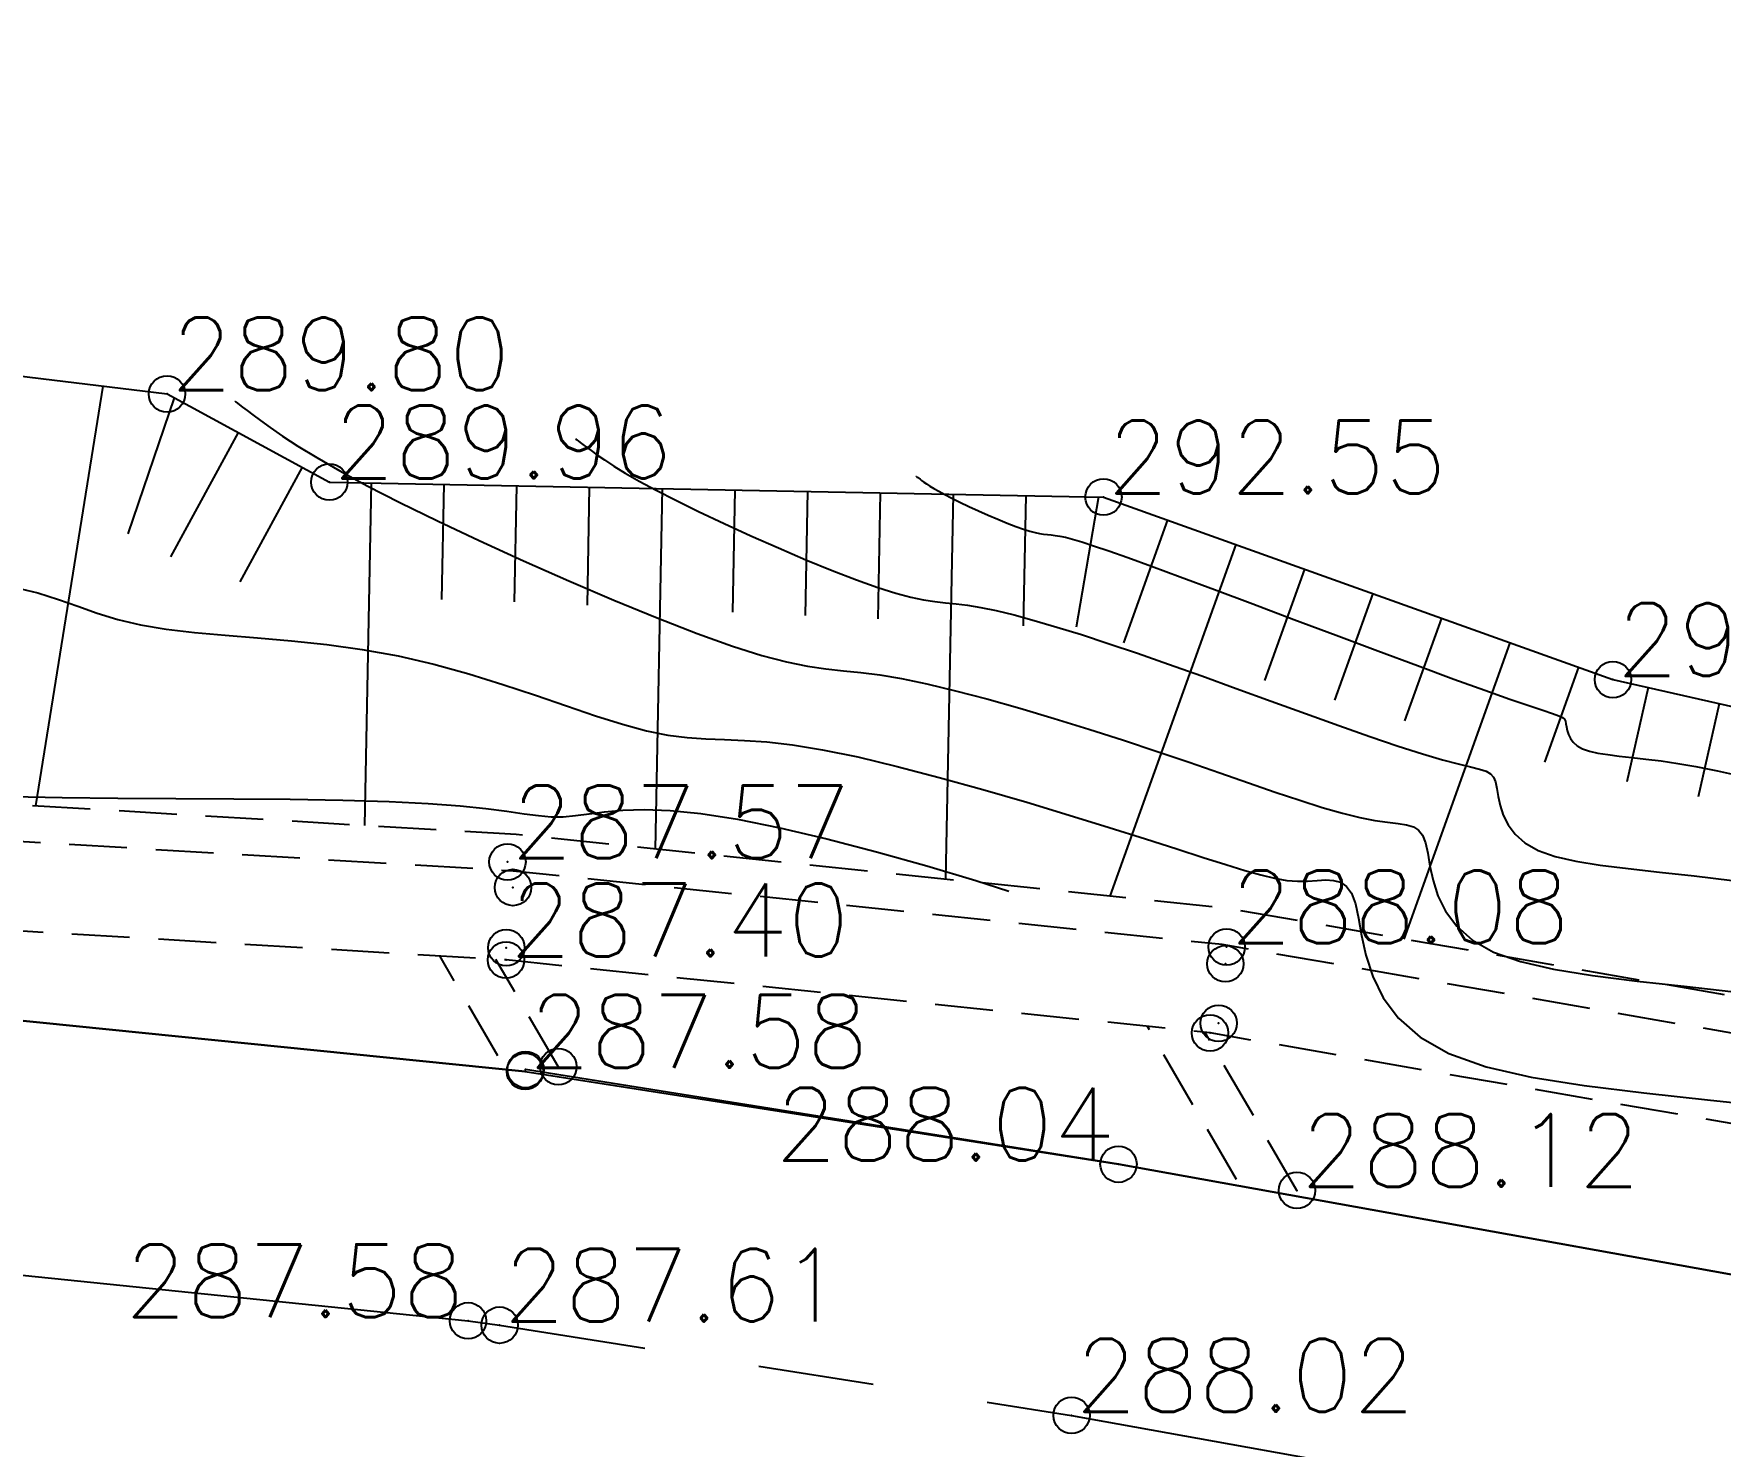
# Model space of a CAD drawing. Header units: millimetres. Extents: x 524954 to 526204, y 9523489 to 9524010.
# Drawn here: x 525735.44 to 525758.61, y 9523813.45 to 9523832.86 of the extents above; entities that cross this region are included whole.
import ezdxf
from ezdxf.enums import TextEntityAlignment as Align

# ---------------------------------------------------------------- set-up
doc = ezdxf.new("R2010")
doc.units = ezdxf.units.MM
doc.header["$PDMODE"] = 32
doc.header["$PDSIZE"] = 0.5
doc.linetypes.add('AXES2', pattern=[28.575, 19.05, -3.175, 3.175, -3.175])
doc.linetypes.add('CACHE2', pattern=[4.7625, 3.175, -1.5875])
for name, color, linetype in [('Axe_Route_Existante', 1, 'AXES2'), ('Bas_Talus', 40, 'CACHE2'), ('Bord_Route_Existante', 6, 'Continuous'), ('Caniveau', 5, 'CACHE2'), ('CN_01_00', 3, 'Continuous'), ('CN_02_00', 4, 'Continuous'), ('CN_10_00', 1, 'Continuous'), ('Haut_Talus', 30, 'Continuous'), ('Talus', 2, 'Continuous'), ('TopoAlt', 3, 'Continuous'), ('TOPOJIS', 7, 'Continuous')]:
    doc.layers.add(name, color=color, linetype=linetype)
doc.layers.add('Bord_Route_Existante_POLY3D', color=6, linetype='Continuous', plot=False)
doc.styles.add('Simplex 1.0', font='Simplex.shx', dxfattribs={"width": 0.99, "height": 1})

# ---------------------------------------------------------------- blocks, each defined once
blk = doc.blocks.new('TCPOINT M')
at = {"color": 0}
blk.add_point((0, 0), dxfattribs=at)
at = {"layer": 'TopoAlt', "style": 'Simplex 1.0', "width": 0.99}
blk.add_attdef('ALT', (0.15, 0.15), '', height=1, dxfattribs=at)

msp = doc.modelspace()

# ---------------------------------------------------------------- linework, layer by layer
at = {"layer": 'Axe_Route_Existante', "ltscale": 0.5, "flags": 128}
msp.add_lwpolyline([(525586.699, 9523773.004), (525594.438, 9523777.106), (525618.223, 9523789.407), (525625.013, 9523793.73), (525631.595, 9523797.596), (525637.632, 9523800.898), (525652.791, 9523807.42), (525669.106, 9523811.823), (525685.979, 9523814.884), (525693.088, 9523815.654), (525707.454, 9523816.694), (525717.039, 9523816.84), (525725.297, 9523816.644), (525729.698, 9523816.378), (525741.406, 9523815.177), (525741.84, 9523815.117), (525749.699, 9523813.877), (525775.145, 9523809.302), (525803.422, 9523804.201), (525817.048, 9523801.682), (525827.851, 9523799.771), (525839.056, 9523798.429), (525854.65, 9523797.376), (525870.172, 9523796.814), (525884.208, 9523797.02), (525899.003, 9523797.789), (525917.125, 9523799.773), (525932.341, 9523803.156), (525937.747, 9523804.809), (525941.803, 9523806.256), (525947.141, 9523808.768), (525964.848, 9523819.198), (525980.541, 9523832.453), (525991.817, 9523846.401), (526001.896, 9523863.645), (526032.968, 9523917.472), (526051.53, 9523951.634), (526076.259, 9523995.188)], dxfattribs=at)
at = {"layer": 'Bas_Talus', "ltscale": 0.25, "elevation": 307.27, "flags": 128}
msp.add_lwpolyline([(525881.294, 9523804.978), (525871.505, 9523804.728), (525863.683, 9523804.653), (525858.572, 9523804.855), (525852.297, 9523805.12), (525845.832, 9523805.515), (525839.522, 9523805.958), (525832.993, 9523806.76), (525825.298, 9523808.024), (525818.556, 9523809.232), (525811.241, 9523810.519), (525805.915, 9523811.481), (525799.568, 9523812.495), (525787.244, 9523814.667), (525774.113, 9523816.964), (525761.901, 9523819.093), (525751.839, 9523820.843), (525742.068, 9523821.856), (525725.768, 9523822.828), (525717.408, 9523823.033), (525706.723, 9523822.589), (525692.876, 9523821.983), (525687.102, 9523821.151)], dxfattribs=at)
at = {"layer": 'Bord_Route_Existante', "flags": 128}
msp.add_lwpolyline([(525706.863, 9523820.143), (525717.393, 9523820.37), (525725.373, 9523820.132), (525729.803, 9523819.851), (525742.19, 9523818.603), (525750.344, 9523817.328), (525762.965, 9523815.055), (525776.432, 9523812.608), (525788.363, 9523810.585), (525804.242, 9523807.643), (525817.737, 9523805.134), (525828.397, 9523803.329), (525839.844, 9523801.895), (525847.958, 9523801.382), (525855.218, 9523800.869), (525857.521, 9523800.668), (525861.018, 9523800.588), (525866.911, 9523800.377), (525874.175, 9523800.261), (525875.063, 9523800.284), (525883.995, 9523800.513)], dxfattribs=at)
at = {"layer": 'Bord_Route_Existante_POLY3D'}
msp.add_polyline3d([(525801.089, 9523808.3, 290.72), (525788.363, 9523810.585, 290.05), (525776.432, 9523812.608, 289.47), (525775.689, 9523812.811, 289.37), (525762.965, 9523815.055, 288.69), (525750.344, 9523817.328, 288.04), (525742.196, 9523818.629, 287.61), (525742.19, 9523818.603, 287.58), (525729.803, 9523819.851, 286.92), (525725.373, 9523820.132, 286.69), (525717.393, 9523820.37, 286.22), (525706.863, 9523820.143, 285.56)], dxfattribs=at)
at = {"layer": 'Caniveau', "ltscale": 0.25, "flags": 128}
for points, elevation in [([(526001.693, 9523876.706), (525992.67, 9523862.583), (525988.317, 9523856.056), (525986.483, 9523853.58), (525979.846, 9523844.667), (525972.556, 9523835.757), (525965.764, 9523828.474), (525959.142, 9523822.599), (525952.525, 9523818.152), (525945.24, 9523814.478), (525937.422, 9523811.365), (525929.415, 9523808.87), (525922.977, 9523807.359), (525911.343, 9523805.517), (525900.219, 9523804.772), (525883.548, 9523804.534), (525871.514, 9523804.226), (525863.676, 9523804.152), (525858.551, 9523804.354), (525852.271, 9523804.619), (525845.799, 9523805.015), (525839.474, 9523805.458), (525832.921, 9523806.263), (525825.213, 9523807.529), (525818.468, 9523808.739), (525811.153, 9523810.025), (525805.831, 9523810.986), (525799.485, 9523812), (525787.157, 9523814.173), (525774.027, 9523816.47), (525761.815, 9523818.599), (525751.77, 9523820.346), (525742.028, 9523821.356), (525725.747, 9523822.327), (525717.412, 9523822.531), (525706.745, 9523822.088), (525692.923, 9523821.483), (525685.51, 9523820.415), (525667.69, 9523817.467), (525650.531, 9523812.577), (525633.827, 9523805.677), (525628.951, 9523803.575)], 307.27), ([(526002.725, 9523876.046), (525993.696, 9523861.913), (525989.319, 9523855.351), (525987.467, 9523852.849), (525980.812, 9523843.913), (525973.479, 9523834.951), (525966.621, 9523827.596), (525959.894, 9523821.628), (525953.145, 9523817.092), (525945.744, 9523813.359), (525937.832, 9523810.209), (525929.738, 9523807.687), (525923.213, 9523806.156), (525911.48, 9523804.298), (525900.269, 9523803.548), (525883.572, 9523803.309), (525871.536, 9523803.001), (525863.657, 9523802.926), (525858.501, 9523803.129), (525852.208, 9523803.396), (525845.719, 9523803.793), (525839.356, 9523804.238), (525832.747, 9523805.05), (525825.006, 9523806.322), (525818.254, 9523807.532), (525810.938, 9523808.819), (525805.625, 9523809.779), (525799.282, 9523810.792), (525786.945, 9523812.967), (525773.816, 9523815.263), (525761.605, 9523817.392), (525751.602, 9523819.132), (525741.928, 9523820.134), (525725.695, 9523821.102), (525717.422, 9523821.306), (525706.806, 9523820.864), (525693.255, 9523820.056), (525685.68, 9523819.201), (525667.959, 9523816.269), (525650.934, 9523811.417), (525634.345, 9523804.565), (525630.007, 9523801.744)], 307.27), ([(525741.816, 9523818.818), (525741.019, 9523820.189)], 287.55), ([(525742.646, 9523818.669), (525741.788, 9523820.143)], 287.55), ([(525751.966, 9523817.117), (525750.742, 9523819.221)], 288.12), ([(525752.796, 9523816.968), (525751.529, 9523819.145)], 288.12)]:
    msp.add_lwpolyline(points, dxfattribs=dict(at, elevation=elevation))
at = {"layer": 'CN_01_00', "flags": 128}
for points, elevation in [([(525742.885, 9523827.293), (525742.886, 9523827.293), (525742.888, 9523827.292), (525742.893, 9523827.287), (525742.904, 9523827.279), (525742.921, 9523827.266), (525742.948, 9523827.246), (525742.984, 9523827.218), (525743.033, 9523827.181), (525743.096, 9523827.133), (525743.177, 9523827.074), (525743.28, 9523827.004), (525743.408, 9523826.92), (525743.567, 9523826.824), (525743.759, 9523826.714), (525743.989, 9523826.589), (525744.26, 9523826.45), (525744.575, 9523826.295), (525744.924, 9523826.131), (525745.294, 9523825.962), (525745.673, 9523825.795), (525746.049, 9523825.634), (525746.41, 9523825.486), (525746.744, 9523825.356), (525747.038, 9523825.25), (525747.284, 9523825.172), (525747.49, 9523825.118), (525747.665, 9523825.083), (525747.82, 9523825.059), (525747.965, 9523825.043), (525748.112, 9523825.028), (525748.271, 9523825.009), (525748.452, 9523824.979), (525748.665, 9523824.935), (525748.909, 9523824.875), (525749.186, 9523824.8), (525749.495, 9523824.709), (525749.834, 9523824.604), (525750.204, 9523824.484), (525750.604, 9523824.349), (525751.033, 9523824.2), (525751.489, 9523824.037), (525751.963, 9523823.866), (525752.442, 9523823.691), (525752.916, 9523823.519), (525753.372, 9523823.355), (525753.799, 9523823.204), (525754.186, 9523823.072), (525754.521, 9523822.965), (525754.795, 9523822.885), (525755.012, 9523822.829), (525755.18, 9523822.788), (525755.306, 9523822.757), (525755.396, 9523822.727), (525755.457, 9523822.693), (525755.498, 9523822.646), (525755.524, 9523822.58), (525755.542, 9523822.49), (525755.562, 9523822.38), (525755.589, 9523822.256), (525755.631, 9523822.125), (525755.697, 9523821.991), (525755.794, 9523821.861), (525755.929, 9523821.742), (525756.11, 9523821.64), (525756.343, 9523821.558), (525756.627, 9523821.492), (525756.963, 9523821.438), (525757.347, 9523821.39), (525757.778, 9523821.342), (525758.255, 9523821.288), (525758.775, 9523821.224)], 291), ([(525735.181, 9523825.253), (525735.494, 9523825.177), (525735.777, 9523825.088), (525736.045, 9523824.994), (525736.312, 9523824.9), (525736.594, 9523824.812), (525736.905, 9523824.737), (525737.257, 9523824.679), (525737.646, 9523824.634), (525738.067, 9523824.595), (525738.515, 9523824.559), (525738.982, 9523824.518), (525739.464, 9523824.467), (525739.953, 9523824.4), (525740.446, 9523824.312), (525740.934, 9523824.199), (525741.415, 9523824.065), (525741.882, 9523823.92), (525742.332, 9523823.771), (525742.759, 9523823.625), (525743.159, 9523823.489), (525743.527, 9523823.373), (525743.859, 9523823.282), (525744.152, 9523823.223), (525744.419, 9523823.189), (525744.673, 9523823.172), (525744.93, 9523823.162), (525745.205, 9523823.151), (525745.511, 9523823.13), (525745.863, 9523823.09), (525746.276, 9523823.023), (525746.76, 9523822.923), (525747.301, 9523822.794), (525747.881, 9523822.642), (525748.481, 9523822.476), (525749.083, 9523822.301), (525749.668, 9523822.126), (525750.218, 9523821.956), (525750.715, 9523821.8), (525751.144, 9523821.662), (525751.509, 9523821.544), (525751.819, 9523821.445), (525752.08, 9523821.364), (525752.301, 9523821.302), (525752.49, 9523821.256), (525752.655, 9523821.228), (525752.803, 9523821.216), (525752.942, 9523821.218), (525753.072, 9523821.226), (525753.191, 9523821.233), (525753.299, 9523821.227), (525753.395, 9523821.201), (525753.478, 9523821.145), (525753.547, 9523821.05), (525753.602, 9523820.907), (525753.643, 9523820.71), (525753.685, 9523820.469), (525753.744, 9523820.198), (525753.838, 9523819.909), (525753.982, 9523819.616), (525754.193, 9523819.333), (525754.489, 9523819.072), (525754.885, 9523818.847), (525755.395, 9523818.667), (525756.016, 9523818.525), (525756.741, 9523818.409), (525757.565, 9523818.307), (525758.481, 9523818.209), (525759.483, 9523818.102)], 289)]:
    msp.add_lwpolyline(points, dxfattribs=dict(at, elevation=elevation))
at = {"layer": 'CN_02_00', "flags": 128}
for points, elevation in [([(525747.565, 9523826.778), (525747.565, 9523826.778), (525747.565, 9523826.778), (525747.567, 9523826.776), (525747.571, 9523826.773), (525747.577, 9523826.769), (525747.587, 9523826.762), (525747.6, 9523826.752), (525747.617, 9523826.738), (525747.639, 9523826.722), (525747.668, 9523826.701), (525747.704, 9523826.676), (525747.75, 9523826.646), (525747.806, 9523826.612), (525747.874, 9523826.573), (525747.956, 9523826.529), (525748.053, 9523826.479), (525748.164, 9523826.424), (525748.288, 9523826.366), (525748.419, 9523826.306), (525748.554, 9523826.247), (525748.687, 9523826.19), (525748.815, 9523826.137), (525748.934, 9523826.091), (525749.038, 9523826.053), (525749.126, 9523826.026), (525749.198, 9523826.007), (525749.26, 9523825.994), (525749.315, 9523825.986), (525749.367, 9523825.98), (525749.419, 9523825.975), (525749.476, 9523825.968), (525749.54, 9523825.957), (525749.617, 9523825.941), (525749.714, 9523825.916), (525749.839, 9523825.879), (525750.002, 9523825.826), (525750.21, 9523825.755), (525750.472, 9523825.663), (525750.797, 9523825.545), (525751.192, 9523825.4), (525751.662, 9523825.224), (525752.19, 9523825.026), (525752.754, 9523824.814), (525753.334, 9523824.596), (525753.908, 9523824.381), (525754.454, 9523824.178), (525754.952, 9523823.994), (525755.379, 9523823.839), (525755.721, 9523823.719), (525755.983, 9523823.63), (525756.175, 9523823.566), (525756.309, 9523823.522), (525756.396, 9523823.49), (525756.447, 9523823.466), (525756.473, 9523823.444), (525756.485, 9523823.417), (525756.492, 9523823.38), (525756.5, 9523823.336), (525756.511, 9523823.286), (525756.528, 9523823.232), (525756.555, 9523823.178), (525756.594, 9523823.126), (525756.649, 9523823.078), (525756.722, 9523823.036), (525756.816, 9523823.003), (525756.931, 9523822.976), (525757.067, 9523822.955), (525757.223, 9523822.935), (525757.397, 9523822.916), (525757.59, 9523822.894), (525757.801, 9523822.868), (525758.029, 9523822.835), (525758.278, 9523822.792), (525758.575, 9523822.733), (525758.948, 9523822.651)], 292), ([(525735.129, 9523822.382), (525735.83, 9523822.367), (525736.593, 9523822.359), (525737.389, 9523822.354), (525738.188, 9523822.349), (525738.963, 9523822.343), (525739.684, 9523822.331), (525740.323, 9523822.313), (525740.857, 9523822.285), (525741.296, 9523822.251), (525741.652, 9523822.214), (525741.941, 9523822.177), (525742.177, 9523822.144), (525742.375, 9523822.118), (525742.549, 9523822.103), (525742.714, 9523822.102), (525742.884, 9523822.117), (525743.07, 9523822.142), (525743.282, 9523822.17), (525743.531, 9523822.191), (525743.828, 9523822.2), (525744.182, 9523822.188), (525744.605, 9523822.147), (525745.107, 9523822.07), (525745.691, 9523821.952), (525746.338, 9523821.799), (525747.021, 9523821.621), (525747.711, 9523821.426), (525748.382, 9523821.224), (525748.839, 9523821.079)], 288)]:
    msp.add_lwpolyline(points, dxfattribs=dict(at, elevation=elevation))
at = {"layer": 'CN_10_00', "elevation": 290, "flags": 128}
msp.add_lwpolyline([(525738.206, 9523827.808), (525738.206, 9523827.808), (525738.21, 9523827.805), (525738.219, 9523827.798), (525738.236, 9523827.785), (525738.265, 9523827.763), (525738.309, 9523827.73), (525738.369, 9523827.684), (525738.449, 9523827.623), (525738.553, 9523827.545), (525738.686, 9523827.448), (525738.855, 9523827.332), (525739.066, 9523827.195), (525739.327, 9523827.036), (525739.643, 9523826.855), (525740.021, 9523826.65), (525740.468, 9523826.42), (525740.986, 9523826.166), (525741.56, 9523825.896), (525742.168, 9523825.618), (525742.792, 9523825.343), (525743.411, 9523825.078), (525744.005, 9523824.835), (525744.554, 9523824.621), (525745.038, 9523824.447), (525745.443, 9523824.319), (525745.781, 9523824.23), (525746.069, 9523824.171), (525746.324, 9523824.133), (525746.563, 9523824.106), (525746.805, 9523824.082), (525747.066, 9523824.05), (525747.364, 9523824.001), (525747.712, 9523823.929), (525748.105, 9523823.834), (525748.534, 9523823.721), (525748.988, 9523823.593), (525749.458, 9523823.453), (525749.936, 9523823.305), (525750.411, 9523823.153), (525750.874, 9523823), (525751.317, 9523822.85), (525751.736, 9523822.705), (525752.131, 9523822.568), (525752.498, 9523822.442), (525752.837, 9523822.328), (525753.145, 9523822.23), (525753.42, 9523822.15), (525753.662, 9523822.09), (525753.868, 9523822.051), (525754.042, 9523822.028), (525754.186, 9523822.01), (525754.302, 9523821.992), (525754.396, 9523821.964), (525754.468, 9523821.919), (525754.523, 9523821.848), (525754.563, 9523821.743), (525754.593, 9523821.6), (525754.623, 9523821.425), (525754.666, 9523821.227), (525754.734, 9523821.017), (525754.839, 9523820.804), (525754.994, 9523820.597), (525755.209, 9523820.407), (525755.497, 9523820.243), (525755.869, 9523820.112), (525756.323, 9523820.008), (525756.858, 9523819.922), (525757.471, 9523819.845), (525758.159, 9523819.768), (525758.919, 9523819.683)], dxfattribs=at)
at = {"layer": 'Haut_Talus', "flags": 128}
msp.add_lwpolyline([(525685.716, 9523824.916), (525696.191, 9523824.896), (525705.373, 9523824.438), (525716.594, 9523827.293), (525723.404, 9523830.451), (525728.737, 9523828.949), (525737.27, 9523827.911), (525739.501, 9523826.7), (525750.138, 9523826.495), (525757.138, 9523823.986), (525781.586, 9523818.453), (525805.182, 9523815.671), (525819.959, 9523815.97), (525836.994, 9523810.609), (525836.994, 9523810.609), (525869.507, 9523808.355), (525882.184, 9523807.686)], dxfattribs=at)
at = {"layer": 'Talus'}
for p, q in [((525736.387, 9523828.019), (525735.461, 9523822.25, 307.27)), ((525737.367, 9523827.859), (525736.732, 9523825.989, 102.423)), ((525738.246, 9523827.381), (525737.317, 9523825.671, 102.423)), ((525739.125, 9523826.904), (525738.27, 9523825.331, 102.423)), ((525740.073, 9523826.689), (525739.982, 9523821.98, 307.27)), ((525741.072, 9523826.67), (525741.042, 9523825.087, 102.423)), ((525742.072, 9523826.65), (525742.041, 9523825.054, 102.423)), ((525743.072, 9523826.631), (525743.041, 9523825.008, 102.423)), ((525744.072, 9523826.612), (525743.976, 9523821.658, 307.27)), ((525745.072, 9523826.593), (525745.039, 9523824.913, 102.423)), ((525746.071, 9523826.573), (525746.039, 9523824.866, 102.423)), ((525747.071, 9523826.554), (525747.038, 9523824.819, 102.423)), ((525748.071, 9523826.535), (525747.969, 9523821.244, 307.27)), ((525749.071, 9523826.516), (525749.036, 9523824.724, 102.423)), ((525750.071, 9523826.496), (525749.764, 9523824.705, 102.423)), ((525751.016, 9523826.18), (525750.411, 9523824.492, 102.423)), ((525751.957, 9523825.843), (525750.225, 9523821.01, 307.27)), ((525752.899, 9523825.505), (525752.349, 9523823.972, 102.423)), ((525753.84, 9523825.168), (525753.314, 9523823.702, 102.423)), ((525754.781, 9523824.83), (525754.275, 9523823.419, 102.423)), ((525755.723, 9523824.493), (525754.263, 9523820.422, 307.27)), ((525756.664, 9523824.156), (525756.197, 9523822.853, 102.423)), ((525757.622, 9523823.876), (525757.329, 9523822.581, 102.423)), ((525758.598, 9523823.655), (525758.308, 9523822.376, 102.423))]:
    msp.add_line(p, q, dxfattribs=at)

# ---------------------------------------------------------------- block references
at = {"layer": 'TOPOJIS'}
ref = msp.add_blockref('TCPOINT M', (525737.27, 9523827.911, 289.8), dxfattribs=at)
ref.add_attrib('ALT', '289.80', (525737.32, 9523827.961, 289.8), dxfattribs={"layer": 'TopoAlt', "height": 1, "style": 'Simplex 1.0', "width": 0.99})
ref = msp.add_blockref('TCPOINT M', (525739.501, 9523826.7, 289.96), dxfattribs=at)
ref.add_attrib('ALT', '289.96', (525739.551, 9523826.75, 289.96), dxfattribs={"layer": 'TopoAlt', "height": 1, "style": 'Simplex 1.0', "width": 0.99})
ref = msp.add_blockref('TCPOINT M', (525750.138, 9523826.495, 292.55), dxfattribs=at)
ref.add_attrib('ALT', '292.55', (525750.188, 9523826.545, 292.55), dxfattribs={"layer": 'TopoAlt', "height": 1, "style": 'Simplex 1.0', "width": 0.99})
ref = msp.add_blockref('TCPOINT M', (525757.138, 9523823.986, 292.68), dxfattribs=at)
ref.add_attrib('ALT', '292.68', (525757.188, 9523824.036, 292.68), dxfattribs={"layer": 'TopoAlt', "height": 1, "style": 'Simplex 1.0', "width": 0.99})
ref = msp.add_blockref('TCPOINT M', (525741.948, 9523821.481, 287.57), dxfattribs=at)
ref.add_attrib('ALT', '287.57', (525741.998, 9523821.531, 287.57), dxfattribs={"layer": 'TopoAlt', "height": 1, "style": 'Simplex 1.0', "width": 0.99})
for p in [(525742.023, 9523821.13, 286.38), (525741.932, 9523820.303, 286.39), (525751.813, 9523820.082, 286.86), (525751.72, 9523819.265, 286.88), (525751.602, 9523819.132, 287.87), (525742.196, 9523818.629, 287.61), (525742.646, 9523818.669, 287.55)]:
    msp.add_blockref('TCPOINT M', p, dxfattribs=at)
ref = msp.add_blockref('TCPOINT M', (525751.83, 9523820.313, 288.08), dxfattribs=at)
ref.add_attrib('ALT', '288.08', (525751.88, 9523820.363, 288.08), dxfattribs={"layer": 'TopoAlt', "height": 1, "style": 'Simplex 1.0', "width": 0.99})
ref = msp.add_blockref('TCPOINT M', (525741.928, 9523820.134, 287.4), dxfattribs=at)
ref.add_attrib('ALT', '287.40', (525741.978, 9523820.184, 287.4), dxfattribs={"layer": 'TopoAlt', "height": 1, "style": 'Simplex 1.0', "width": 0.99})
ref = msp.add_blockref('TCPOINT M', (525742.19, 9523818.603, 287.58), dxfattribs=at)
ref.add_attrib('ALT', '287.58', (525742.24, 9523818.653, 287.58), dxfattribs={"layer": 'TopoAlt', "height": 1, "style": 'Simplex 1.0', "width": 0.99})
ref = msp.add_blockref('TCPOINT M', (525750.344, 9523817.328, 288.04), dxfattribs=at)
ref.add_attrib('ALT', '288.04', dxfattribs={"layer": 'TopoAlt', "height": 1, "style": 'Simplex 1.0', "width": 0.99}).set_placement((525750.294, 9523817.378, 288.04), align=Align.RIGHT)
ref = msp.add_blockref('TCPOINT M', (525752.796, 9523816.968, 288.12), dxfattribs=at)
ref.add_attrib('ALT', '288.12', (525752.846, 9523817.018, 288.12), dxfattribs={"layer": 'TopoAlt', "height": 1, "style": 'Simplex 1.0', "width": 0.99})
ref = msp.add_blockref('TCPOINT M', (525741.406, 9523815.177, 287.58), dxfattribs=at)
ref.add_attrib('ALT', '287.58', dxfattribs={"layer": 'TopoAlt', "height": 1, "style": 'Simplex 1.0', "width": 0.99}).set_placement((525741.356, 9523815.227, 287.58), align=Align.RIGHT)
ref = msp.add_blockref('TCPOINT M', (525741.84, 9523815.117, 287.61), dxfattribs=at)
ref.add_attrib('ALT', '287.61', (525741.89, 9523815.167, 287.61), dxfattribs={"layer": 'TopoAlt', "height": 1, "style": 'Simplex 1.0', "width": 0.99})
ref = msp.add_blockref('TCPOINT M', (525749.699, 9523813.877, 288.02), dxfattribs=at)
ref.add_attrib('ALT', '288.02', (525749.749, 9523813.927, 288.02), dxfattribs={"layer": 'TopoAlt', "height": 1, "style": 'Simplex 1.0', "width": 0.99})

doc.saveas('drawing.dxf')
